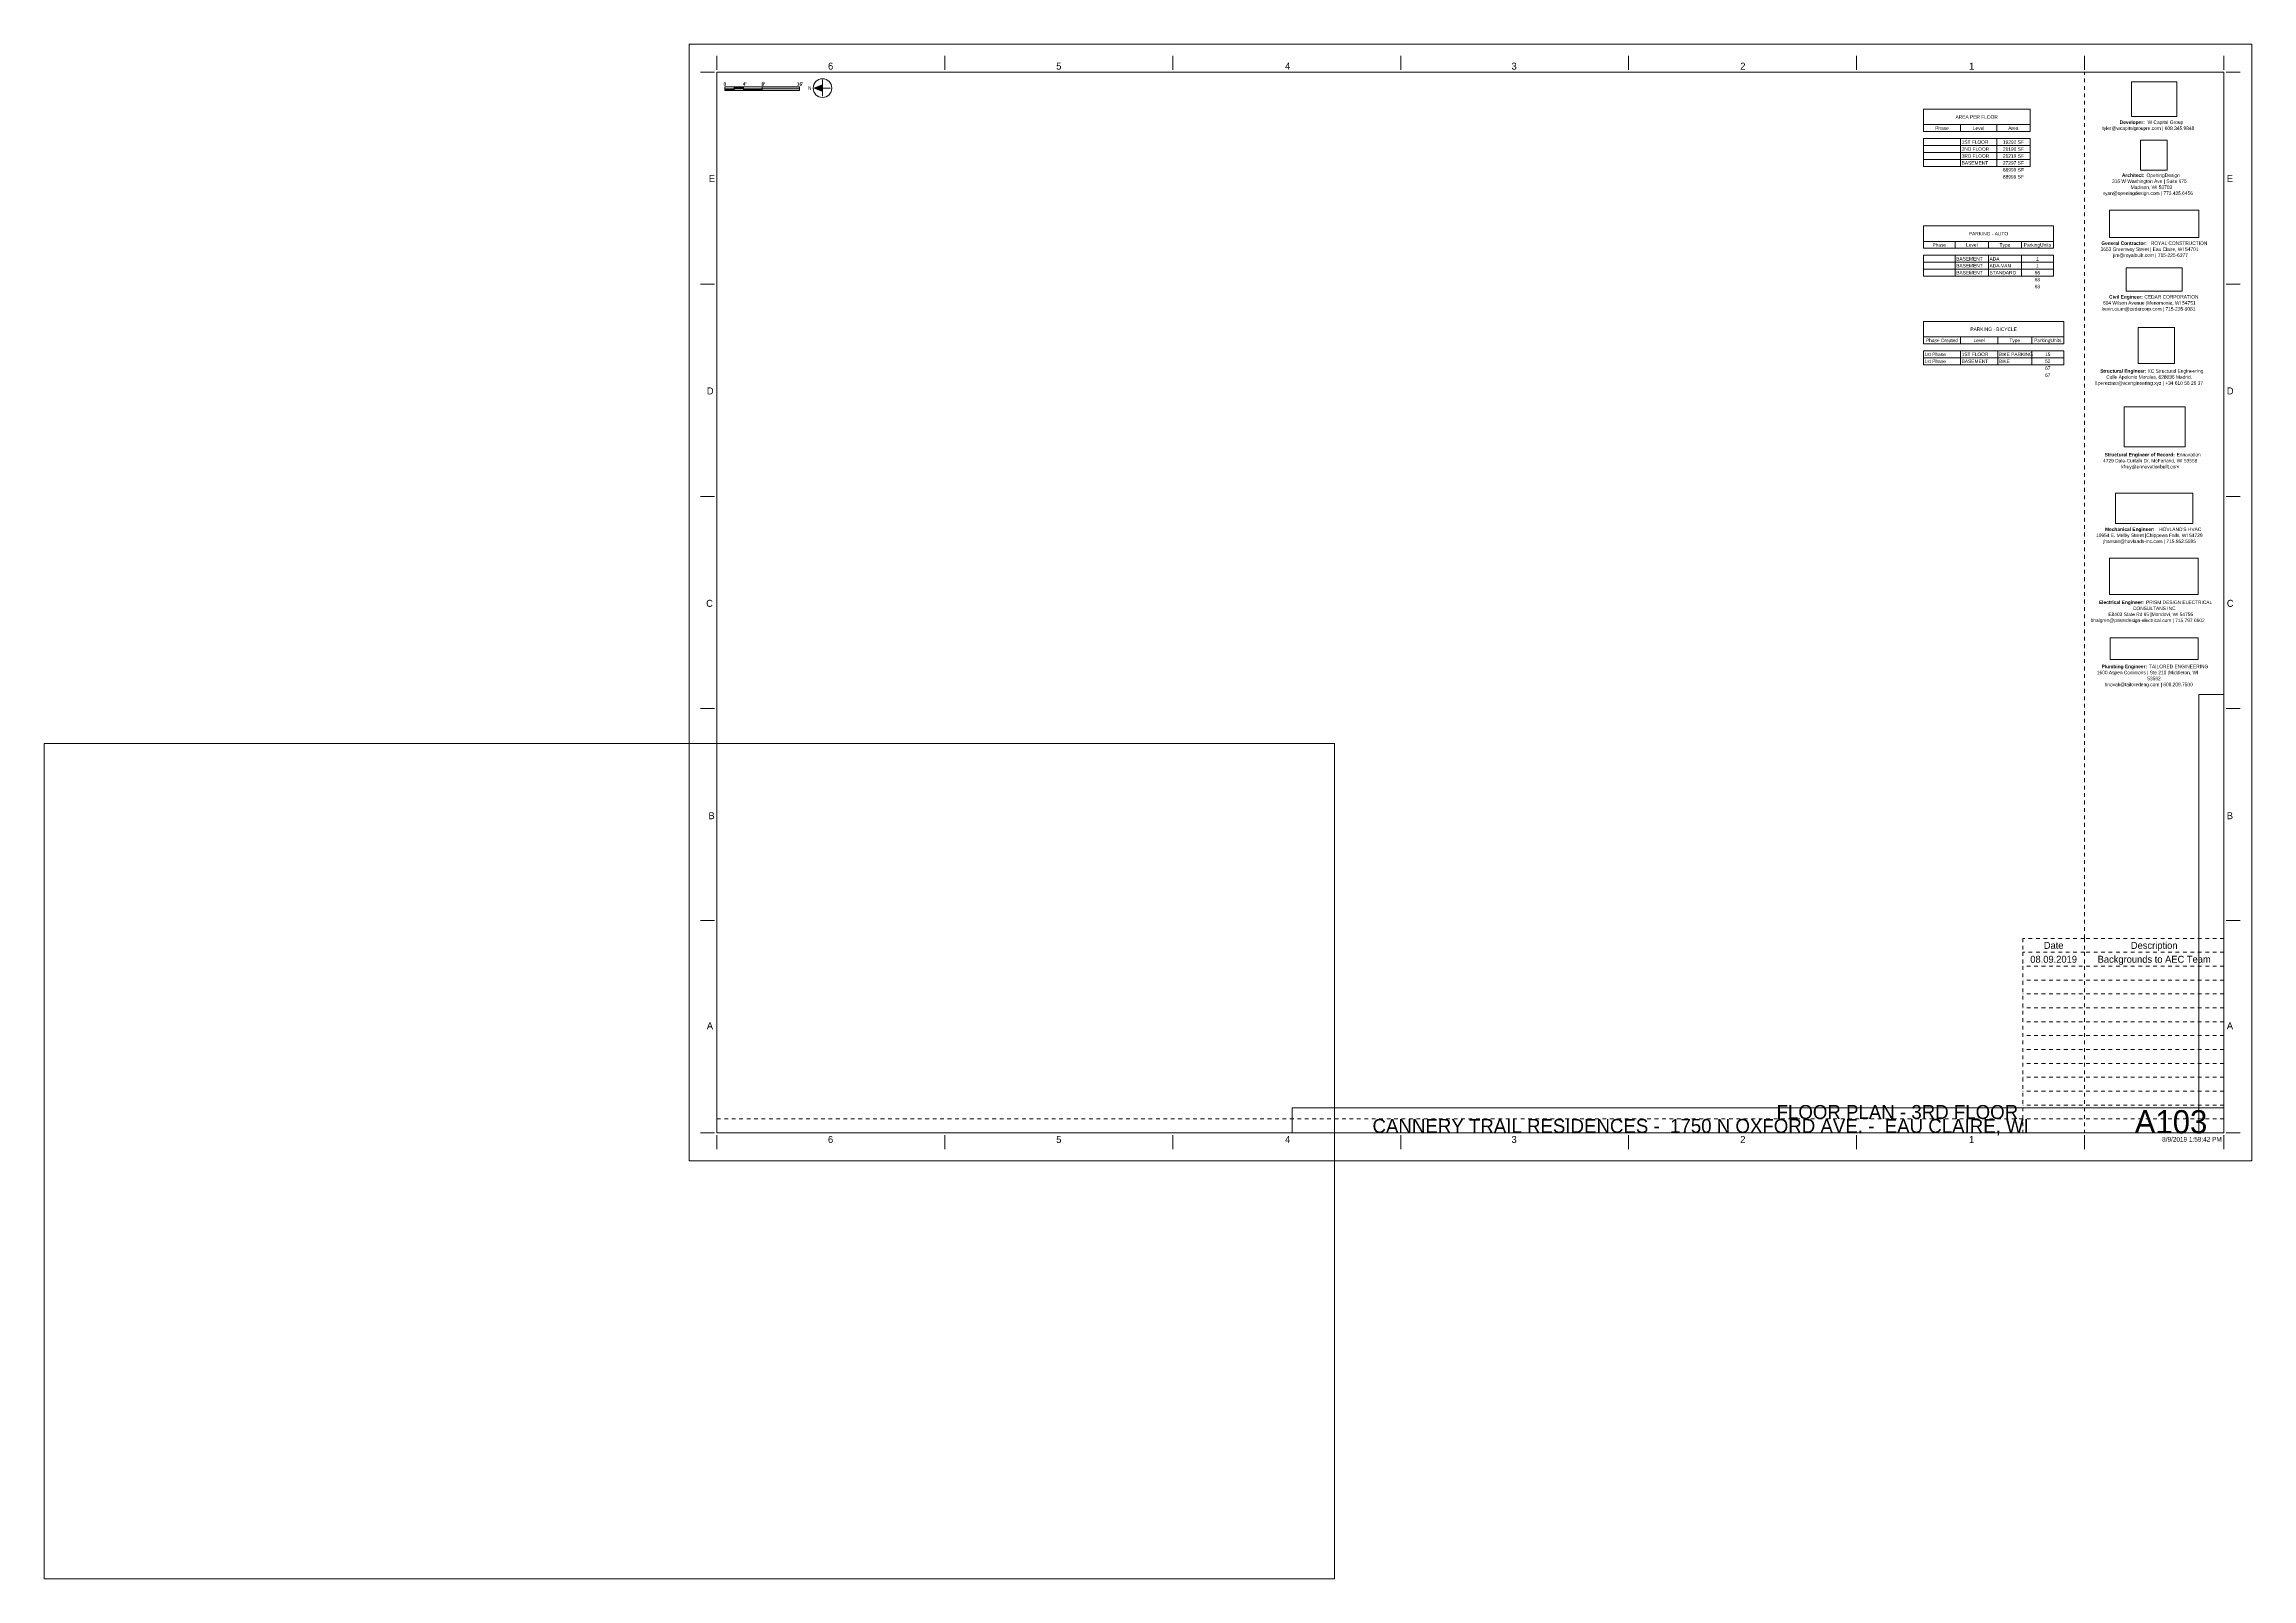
# Paper-space layout 'Layout1' of a CAD drawing. Header units: inches. Extents: x -17.3 to 42, y -11.2 to 30.
import ezdxf

# ---------------------------------------------------------------- set-up
doc = ezdxf.new("R2010")
doc.units = ezdxf.units.IN
doc.header["$MEASUREMENT"] = 0
doc.linetypes.add('Dot 1_32_', pattern=[0.03125, 0, -0.03125])
for name, color, linetype, lineweight in [('A-ANNO-NOTE', 131, 'Continuous', 9), ('A-DETL', 90, 'Continuous', 9), ('G-ANNO-SCHD', 231, 'Continuous', 9), ('G-ANNO-TTLB', 6, 'Continuous', 9), ('G-ANNO-TTLB-MEDM', 33, 'Continuous', 20)]:
    doc.layers.add(name, color=color, linetype=linetype, lineweight=lineweight)
doc.styles.add('Arial_2', font='arial.ttf', dxfattribs={"height": 0.09375})
doc.styles.add('Century Gothic_1', font='ufonts.com_century-gothic.ttf', dxfattribs={"height": 0.1875})
doc.styles.add('Century Gothic_2', font='ufonts.com_century-gothic.ttf', dxfattribs={"height": 0.09375})
doc.styles.add('Century Gothic_3', font='ufonts.com_century-gothic.ttf', dxfattribs={"height": 0.125})
doc.styles.add('Century Gothic_4', font='ufonts.com_century-gothic.ttf', dxfattribs={"height": 0.625})
doc.styles.add('Century Gothic_5', font='ufonts.com_century-gothic.ttf', dxfattribs={"height": 0.375})
doc.styles.add('Century Gothic_B_1', font='GOTHICB.TTF', dxfattribs={"height": 0.09375})
picture_1 = doc.add_image_def('image1.jpg', size_in_pixel=(2440, 1006))
picture_2 = doc.add_image_def('image2.jpg', size_in_pixel=(785, 514))
picture_3 = doc.add_image_def('image3.png', size_in_pixel=(300, 300))
picture_4 = doc.add_image_def('image4.jpg', size_in_pixel=(336, 83))
picture_5 = doc.add_image_def('image5.jpg', size_in_pixel=(278, 110))
picture_6 = doc.add_image_def('image6.jpg', size_in_pixel=(302, 126))
picture_7 = doc.add_image_def('image7.jpg', size_in_pixel=(261, 80))
picture_8 = doc.add_image_def('image8.jpg', size_in_pixel=(344, 261))
picture_9 = doc.add_image_def('image9.jpg', size_in_pixel=(547, 610))
picture_10 = doc.add_image_def('image10.jpg', size_in_pixel=(95, 1663))
picture_11 = doc.add_image_def('image11.jpg', size_in_pixel=(3536, 95))

# ---------------------------------------------------------------- blocks, each defined once
blk = doc.blocks.new('OD Title Block - 30x42 - CDs - one-598439-FLOOR PLAN - 3RD FLOOR')
at = {"layer": 'G-ANNO-TTLB'}
for p, q in [((-0.01, 30.014), (41.99, 30.014)), ((-0.01, 0.014), (-0.01, 30.014)), ((41.99, 0.014), (41.99, 30.014)), ((-0.01, 0.014), (41.99, 0.014))]:
    blk.add_line(p, q, dxfattribs=at)
at = {"layer": 'G-ANNO-TTLB', "linetype": 'Dot 1_32_', "lineweight": 13}
for p, q in [((37.49, 5.989), (37.49, 29.264)), ((0.74, 1.137), (35.905, 1.137))]:
    blk.add_line(p, q, dxfattribs=at)
at = {"layer": 'G-ANNO-TTLB-MEDM'}
for p, q in [((0.74, 29.326), (0.74, 29.701)), ((6.865, 29.326), (6.865, 29.701)), ((12.99, 29.326), (12.99, 29.701)), ((19.115, 29.326), (19.115, 29.701)), ((25.24, 29.326), (25.24, 29.701)), ((31.365, 29.326), (31.365, 29.701)), ((37.49, 29.326), (37.49, 29.701)), ((41.24, 29.326), (41.24, 29.701)), ((0.677, 29.264), (0.302, 29.264)), ((0.74, 29.264), (41.24, 29.264)), ((0.74, 29.264), (0.74, 0.764)), ((41.24, 29.264), (41.24, 0.764)), ((41.302, 29.264), (41.677, 29.264)), ((0.677, 23.564), (0.302, 23.564)), ((41.302, 23.564), (41.677, 23.564)), ((0.677, 17.864), (0.302, 17.864)), ((41.302, 17.864), (41.677, 17.864)), ((0.677, 12.164), (0.302, 12.164)), ((41.302, 12.164), (41.677, 12.164)), ((0.677, 6.464), (0.302, 6.464)), ((41.302, 6.464), (41.677, 6.464)), ((0.677, 0.764), (0.302, 0.764)), ((0.74, 0.764), (41.24, 0.764)), ((0.74, 0.701), (0.74, 0.326)), ((6.865, 0.701), (6.865, 0.326)), ((12.99, 0.701), (12.99, 0.326)), ((19.115, 0.701), (19.115, 0.326)), ((25.24, 0.701), (25.24, 0.326)), ((31.365, 0.701), (31.365, 0.326)), ((37.49, 0.701), (37.49, 0.326)), ((41.24, 0.701), (41.24, 0.326)), ((41.302, 0.764), (41.677, 0.764))]:
    blk.add_line(p, q, dxfattribs=at)
at = {"layer": 'G-ANNO-TTLB', "attachment_point": 1}
for s, insert, char_height, width, style in [('6', (3.725, 29.517), 0.188, 0.17675, 'Century Gothic_1'), ('5', (9.858, 29.517), 0.188, 0.17675, 'Century Gothic_1'), ('4', (16.007, 29.517), 0.188, 0.17675, 'Century Gothic_1'), ('3', (22.094, 29.517), 0.188, 0.17675, 'Century Gothic_1'), ('2', (28.242, 29.517), 0.188, 0.17675, 'Century Gothic_1'), ('1', (34.391, 29.517), 0.188, 0.17675, 'Century Gothic_1'), ('Developer: ', (38.44, 27.964), 0.09375, 0.90584, 'Century Gothic_B_1'), ('W Capital Group', (39.188, 27.964), 0.09375, 1.32878, 'Century Gothic_2'), ('tyler@wcapitalgroupre.com | 608.345.9848', (37.974, 27.802), 0.09375, 3.36141, 'Century Gothic_2'), ('E', (0.523, 26.497), 0.188, 0.17044, 'Century Gothic_1'), ('316 W Washington Ave | Suite 675', (38.233, 26.379), 0.09375, 2.65756, 'Century Gothic_2'), ('Architect: ', (38.499, 26.54), 0.09375, 0.80169, 'Century Gothic_B_1'), ('Madison, WI 53703', (38.733, 26.217), 0.09375, 1.44556, 'Century Gothic_2'), ('OpeningDesign', (39.16, 26.54), 0.09375, 1.212, 'Century Gothic_2'), ('E', (41.317, 26.497), 0.188, 0.17044, 'Century Gothic_1'), ('ryan@openingdesign.com | 773.425.6456', (38.002, 26.056), 0.09375, 3.21937, 'Century Gothic_2'), ('3653 Greenway Street | Eau Claire, WI 54701', (37.925, 24.552), 0.09375, 3.4845, 'Century Gothic_2'), ('General Contractor: ', (37.946, 24.714), 0.09375, 1.60969, 'Century Gothic_B_1'), ('jim@royalbuilt.com | 715-225-6377', (38.263, 24.391), 0.09375, 2.66387, 'Century Gothic_2'), ('ROYAL CONSTRUCTION', (39.274, 24.714), 0.09375, 1.82116, 'Century Gothic_2'), ('Civil Engineer: ', (38.154, 23.271), 0.09375, 1.14888, 'Century Gothic_B_1'), ('CEDAR CORPORATION', (39.102, 23.271), 0.09375, 1.78012, 'Century Gothic_2'), ('kevin.oium@cedarcorp.com | 715-235-9081', (37.956, 22.948), 0.09375, 3.40559, 'Century Gothic_2'), ('604 Wilson Avenue |Menomonie, WI 54751', (37.99, 23.109), 0.09375, 3.32669, 'Century Gothic_2'), ('D', (0.468, 20.791), 0.188, 0.23672, 'Century Gothic_1'), ('l.pereztato@xcengineering.xyz | +34 610 56 26 37', (37.787, 20.954), 0.09375, 3.81591, 'Century Gothic_2'), ('Structural Engineer: ', (37.914, 21.277), 0.09375, 1.54341, 'Century Gothic_B_1'), ('Calle Apolonio Morales, 628036 Madrid, ', (38.078, 21.116), 0.09375, 3.15309, 'Century Gothic_2'), ('XC Structural Engineering', (39.188, 21.277), 0.09375, 1.96319, 'Century Gothic_2'), ('D', (41.317, 20.791), 0.188, 0.23672, 'Century Gothic_1'), ('Structural Engineer of Record: ', (38.034, 19.03), 0.09375, 2.34509, 'Century Gothic_B_1'), ('Ennovation', (39.969, 19.03), 0.0937, 0.87428, 'Century Gothic_2'), ('4729 Dale-Curtain Dr, McFarland, WI 53558', (37.992, 18.869), 0.09375, 3.32037, 'Century Gothic_2'), ('kfrey@ennovationbuilt.com', (38.479, 18.707), 0.09375, 2.13994, 'Century Gothic_2'), ('10954 E. Melby Street |Chippewa Falls, WI 54729', (37.803, 16.865), 0.09375, 3.77487, 'Century Gothic_2'), ('jhansen@hovlands-inc.com | 715.552.5595', (37.996, 16.704), 0.09375, 3.31091, 'Century Gothic_2'), ('Mechanical Engineer: ', (38.045, 17.026), 0.09375, 1.76119, 'Century Gothic_B_1'), ("HOVLAND'S HVAC", (39.498, 17.026), 0.09375, 1.42663, 'Century Gothic_2'), ('C', (0.45, 15.084), 0.188, 0.25881, 'Century Gothic_1'), ('Electrical Engineer: ', (37.88, 15.064), 0.09375, 1.53394, 'Century Gothic_B_1'), ('CONSULTANS INC', (38.794, 14.903), 0.09375, 1.37613, 'Century Gothic_2'), ('PRISM DESIGN ELECTRICAL ', (39.146, 15.064), 0.09375, 2.09891, 'Century Gothic_2'), ('C', (41.317, 15.084), 0.188, 0.25881, 'Century Gothic_1'), ('bhalgren@prismdesign-electrical.com | 715.797.0602', (37.656, 14.58), 0.09375, 4.13469, 'Century Gothic_2'), ('E8403 State Rd 85 |Mondovi, WI 54755', (38.133, 14.741), 0.09375, 2.9795, 'Century Gothic_2'), ('1600 Aspen Commons | Ste 210 |Middleton, WI ', (37.823, 13.178), 0.09375, 3.77172, 'Century Gothic_2'), ('Plumbing Engineer: ', (37.951, 13.34), 0.09375, 1.54656, 'Century Gothic_B_1'), ('TAILORED ENGINEERING', (39.227, 13.34), 0.09375, 1.87166, 'Century Gothic_2'), ('bnovak@tailoredeng.com | 608.209.7500', (38.034, 12.856), 0.09375, 3.21622, 'Century Gothic_2'), ('53562', (39.18, 13.017), 0.0937, 0.44188, 'Century Gothic_2'), ('B', (0.512, 9.378), 0.188, 0.18306, 'Century Gothic_1'), ('B', (41.317, 9.378), 0.188, 0.18306, 'Century Gothic_1'), ('A', (0.468, 3.734), 0.188, 0.23672, 'Century Gothic_1'), ('A', (41.317, 3.734), 0.188, 0.23672, 'Century Gothic_1'), ('6', (3.724, 0.679), 0.188, 0.17675, 'Century Gothic_1'), ('5', (9.858, 0.679), 0.188, 0.17675, 'Century Gothic_1'), ('4', (16.007, 0.679), 0.188, 0.17675, 'Century Gothic_1'), ('3', (22.093, 0.679), 0.188, 0.17675, 'Century Gothic_1'), ('2', (28.242, 0.679), 0.188, 0.17675, 'Century Gothic_1'), ('1', (34.39, 0.679), 0.188, 0.17675, 'Century Gothic_1')]:
    blk.add_mtext(s, dxfattribs=dict(at, insert=insert, char_height=char_height, width=width, style=style))
at = {"layer": 'G-ANNO-TTLB'}
image = blk.add_image(picture_8, insert=(38.752, 28.068), size_in_units=(1.226, 0.93), dxfattribs=at)
image.dxf.flags = 7
image = blk.add_image(picture_9, insert=(38.999, 26.632), size_in_units=(0.719, 0.802), rotation=0, dxfattribs=at)
image.dxf.flags = 7
image = blk.add_image(picture_7, insert=(38.163, 24.818), size_in_units=(2.404, 0.737), dxfattribs=at)
image.dxf.flags = 7
image = blk.add_image(picture_6, insert=(38.612, 23.375), size_in_units=(1.506, 0.628), dxfattribs=at)
image.dxf.flags = 7
image = blk.add_image(picture_3, insert=(38.938, 21.431), size_in_units=(0.97, 0.97), dxfattribs=at)
image.dxf.flags = 7
image = blk.add_image(picture_2, insert=(38.558, 19.194), size_in_units=(1.638, 1.072), dxfattribs=at)
image.dxf.flags = 7
image = blk.add_image(picture_5, insert=(38.326, 17.131), size_in_units=(2.077, 0.822), dxfattribs=at)
image.dxf.flags = 7
image = blk.add_image(picture_1, insert=(38.167, 15.226), size_in_units=(2.376, 0.98), dxfattribs=at)
image.dxf.flags = 7
image = blk.add_image(picture_4, insert=(38.179, 13.479), size_in_units=(2.372, 0.586), dxfattribs=at)
image.dxf.flags = 7
image = blk.add_image(picture_10, insert=(40.567, 0.764), size_in_units=(0.673, 11.775), dxfattribs=at)
image.dxf.flags = 7
image = blk.add_image(picture_11, insert=(16.203, 0.764), size_in_units=(25.037, 0.673), dxfattribs=at)
image.dxf.flags = 7
blk = doc.blocks.new('Graphic Scale - 1-8-605179-FLOOR PLAN - 3RD FLOOR')
at = {"layer": 'A-ANNO-NOTE'}
for points in [[(-1.756, 0), (-1.756, -0.049), (-2.006, -0.049), (-2.006, 0)], [(-1.506, 0.049), (-1.506, 0), (-1.756, 0), (-1.756, 0.049)], [(0, 0.049), (0, 0), (-1.006, 0), (-1.006, 0.049)], [(-1.006, 0), (-1.006, -0.049), (-1.506, -0.049), (-1.506, 0)]]:
    blk.add_hatch(color=256, dxfattribs=at).paths.add_polyline_path(points, flags=0)
for p, q in [((-2.006, 0.049), (0, 0.049)), ((-2.006, -0.049), (-2.006, 0.049)), ((-2.006, 0), (0, 0)), ((-1.756, 0.049), (-1.756, -0.049)), ((-1.506, 0.049), (-1.506, -0.049)), ((-1.006, -0.049), (-1.006, 0.049)), ((0, 0.049), (0, -0.049)), ((-2.006, -0.049), (0, -0.049))]:
    blk.add_line(p, q, dxfattribs=at)
at = {"layer": 'A-ANNO-NOTE', "attachment_point": 1, "style": 'Century Gothic_B_1'}
for s, insert, char_height, width in [('\\fCentury Gothic|b1|i0|c0|p34|;0', (-2.043, 0.173), 0.09375, 0.09153), ("4'", (-1.525, 0.173), 0.0937, 0.12625), ("8'", (-1.025, 0.173), 0.0937, 0.12625), ("16'", (-0.073, 0.173), 0.0937, 0.21778)]:
    blk.add_mtext(s, dxfattribs=dict(at, insert=insert, char_height=char_height, width=width))
blk = doc.blocks.new('North Arrow - Left-530765-FLOOR PLAN - 3RD FLOOR')
at = {"layer": 'A-ANNO-NOTE'}
blk.add_hatch(color=256, dxfattribs=at).paths.add_polyline_path([(-0.25, 0), (0, 0.101), (0, -0.101)], flags=0)
for p, q in [((-0.219, 0), (0.219, 0)), ((0, 0.219), (0, -0.219))]:
    blk.add_line(p, q, dxfattribs=at)
blk.add_circle((0, 0), 0.25, dxfattribs=at)
at = {"layer": 'A-ANNO-NOTE', "insert": (-0.39, 0.047), "char_height": 0.0937, "width": 0.09784, "attachment_point": 1, "style": 'Arial_2'}
blk.add_mtext('N', dxfattribs=at)

psp = doc.layouts.get("Layout1")

# ---------------------------------------------------------------- linework, layer by layer
at = {"layer": 'A-DETL'}
for p, q in [((33.163, 28.268), (33.163, 27.851)), ((36.028, 28.268), (33.163, 28.268)), ((36.028, 27.851), (36.028, 28.268)), ((33.163, 27.851), (33.163, 27.664)), ((33.163, 27.851), (36.028, 27.851)), ((34.163, 27.664), (33.163, 27.664)), ((34.163, 27.478), (33.163, 27.478)), ((33.163, 27.478), (33.163, 27.291)), ((34.163, 27.851), (34.163, 27.664)), ((35.132, 27.664), (34.163, 27.664)), ((35.132, 27.478), (34.163, 27.478)), ((34.163, 27.478), (34.163, 27.291)), ((35.132, 27.851), (35.132, 27.664)), ((36.028, 27.664), (35.132, 27.664)), ((36.028, 27.478), (35.132, 27.478)), ((35.132, 27.478), (35.132, 27.291)), ((36.028, 27.851), (36.028, 27.664)), ((36.028, 27.478), (36.028, 27.291)), ((34.163, 27.291), (33.163, 27.291)), ((33.163, 27.291), (33.163, 27.104)), ((34.163, 27.104), (33.163, 27.104)), ((33.163, 27.104), (33.163, 26.918)), ((34.163, 26.918), (33.163, 26.918)), ((33.163, 26.918), (33.163, 26.731)), ((34.163, 26.731), (33.163, 26.731)), ((35.132, 27.291), (34.163, 27.291)), ((34.163, 27.291), (34.163, 27.104)), ((35.132, 27.104), (34.163, 27.104)), ((34.163, 27.104), (34.163, 26.918)), ((35.132, 26.918), (34.163, 26.918)), ((34.163, 26.918), (34.163, 26.731)), ((35.132, 26.731), (34.163, 26.731)), ((36.028, 27.291), (35.132, 27.291)), ((35.132, 27.291), (35.132, 27.104)), ((36.028, 27.104), (35.132, 27.104)), ((35.132, 27.104), (35.132, 26.918)), ((36.028, 26.918), (35.132, 26.918)), ((35.132, 26.918), (35.132, 26.731)), ((36.028, 26.731), (35.132, 26.731)), ((36.028, 27.291), (36.028, 27.104)), ((36.028, 27.104), (36.028, 26.918)), ((36.028, 26.918), (36.028, 26.731)), ((33.163, 25.132), (33.163, 24.715)), ((36.658, 25.132), (33.163, 25.132)), ((36.658, 24.715), (36.658, 25.132)), ((33.163, 24.715), (33.163, 24.529)), ((33.163, 24.715), (36.658, 24.715)), ((34.017, 24.529), (33.163, 24.529)), ((34.017, 24.342), (33.163, 24.342)), ((33.163, 24.342), (33.163, 24.156)), ((34.017, 24.715), (34.017, 24.529)), ((34.912, 24.529), (34.017, 24.529)), ((34.912, 24.342), (34.017, 24.342)), ((34.017, 24.342), (34.017, 24.156)), ((34.912, 24.715), (34.912, 24.529)), ((35.796, 24.529), (34.912, 24.529)), ((35.796, 24.342), (34.912, 24.342)), ((34.912, 24.342), (34.912, 24.156)), ((35.796, 24.715), (35.796, 24.529)), ((36.658, 24.529), (35.796, 24.529)), ((36.658, 24.342), (35.796, 24.342)), ((35.796, 24.342), (35.796, 24.156)), ((36.658, 24.715), (36.658, 24.529)), ((36.658, 24.342), (36.658, 24.156)), ((34.017, 24.156), (33.163, 24.156)), ((33.163, 24.156), (33.163, 23.969)), ((34.017, 23.969), (33.163, 23.969)), ((33.163, 23.969), (33.163, 23.782)), ((34.017, 23.782), (33.163, 23.782)), ((34.912, 24.156), (34.017, 24.156)), ((34.017, 24.156), (34.017, 23.969)), ((34.912, 23.969), (34.017, 23.969)), ((34.017, 23.969), (34.017, 23.782)), ((34.912, 23.782), (34.017, 23.782)), ((35.796, 24.156), (34.912, 24.156)), ((34.912, 24.156), (34.912, 23.969)), ((35.796, 23.969), (34.912, 23.969)), ((34.912, 23.969), (34.912, 23.782)), ((35.796, 23.782), (34.912, 23.782)), ((36.658, 24.156), (35.796, 24.156)), ((35.796, 24.156), (35.796, 23.969)), ((36.658, 23.969), (35.796, 23.969)), ((35.796, 23.969), (35.796, 23.782)), ((36.658, 23.782), (35.796, 23.782)), ((36.658, 24.156), (36.658, 23.969)), ((36.658, 23.969), (36.658, 23.782)), ((33.163, 22.565), (33.163, 22.148)), ((36.936, 22.565), (33.163, 22.565)), ((36.936, 22.148), (36.936, 22.565)), ((33.163, 22.148), (33.163, 21.962)), ((33.163, 22.148), (36.936, 22.148)), ((34.163, 21.962), (33.163, 21.962)), ((34.163, 22.148), (34.163, 21.962)), ((35.163, 21.962), (34.163, 21.962)), ((35.163, 22.148), (35.163, 21.962)), ((36.074, 21.962), (35.163, 21.962)), ((36.074, 22.148), (36.074, 21.962)), ((36.936, 21.962), (36.074, 21.962)), ((36.936, 22.148), (36.936, 21.962)), ((34.163, 21.775), (33.163, 21.775)), ((33.163, 21.775), (33.163, 21.589)), ((34.163, 21.589), (33.163, 21.589)), ((33.163, 21.589), (33.163, 21.402)), ((34.163, 21.402), (33.163, 21.402)), ((35.163, 21.775), (34.163, 21.775)), ((34.163, 21.775), (34.163, 21.589)), ((35.163, 21.589), (34.163, 21.589)), ((34.163, 21.589), (34.163, 21.402)), ((35.163, 21.402), (34.163, 21.402)), ((36.074, 21.775), (35.163, 21.775)), ((35.163, 21.775), (35.163, 21.589)), ((36.074, 21.589), (35.163, 21.589)), ((35.163, 21.589), (35.163, 21.402)), ((36.074, 21.402), (35.163, 21.402)), ((36.936, 21.775), (36.074, 21.775)), ((36.074, 21.775), (36.074, 21.589)), ((36.936, 21.589), (36.074, 21.589)), ((36.074, 21.589), (36.074, 21.402)), ((36.936, 21.402), (36.074, 21.402)), ((36.936, 21.775), (36.936, 21.589)), ((36.936, 21.589), (36.936, 21.402))]:
    psp.add_line(p, q, dxfattribs=at)
at = {"layer": 'A-DETL', "linetype": 'Dot 1_32_', "lineweight": 13}
for p, q in [((37.49, 5.989), (35.837, 5.989)), ((35.837, 5.989), (35.837, 5.616)), ((41.24, 5.989), (37.49, 5.989)), ((37.49, 5.989), (37.49, 5.616)), ((41.24, 5.989), (41.24, 5.616)), ((37.49, 5.616), (35.837, 5.616)), ((35.837, 5.616), (35.837, 5.242)), ((41.24, 5.616), (37.49, 5.616)), ((37.49, 5.616), (37.49, 5.242)), ((41.24, 5.616), (41.24, 5.242)), ((41.24, 5.242), (35.837, 5.242)), ((35.837, 5.242), (35.837, 0.764)), ((41.24, 4.869), (35.837, 4.869)), ((37.49, 5.242), (37.49, 0.764)), ((41.24, 4.496), (35.837, 4.496)), ((41.24, 4.123), (35.837, 4.123)), ((41.24, 3.749), (35.837, 3.749)), ((41.24, 3.376), (35.837, 3.376)), ((41.24, 3.003), (35.837, 3.003)), ((41.24, 2.63), (35.837, 2.63)), ((41.24, 2.256), (35.837, 2.256)), ((41.24, 1.883), (35.837, 1.883)), ((41.24, 1.51), (35.837, 1.51)), ((41.24, 1.137), (35.837, 1.137))]:
    psp.add_line(p, q, dxfattribs=at)

# ---------------------------------------------------------------- block references
at = {"layer": 'A-ANNO-NOTE'}
for name, p in [('North Arrow - Left-530765-FLOOR PLAN - 3RD FLOOR', (3.577, 28.833)), ('Graphic Scale - 1-8-605179-FLOOR PLAN - 3RD FLOOR', (2.961, 28.815))]:
    psp.add_blockref(name, p, dxfattribs=at)
at = {"layer": 'G-ANNO-TTLB'}
psp.add_blockref('OD Title Block - 30x42 - CDs - one-598439-FLOOR PLAN - 3RD FLOOR', (0, 0), dxfattribs=at)

# ---------------------------------------------------------------- texts
at = {"layer": 'G-ANNO-SCHD', "color": 147, "line_spacing_factor": 0.984502}
for s, insert, char_height, width, attachment_point, style in [('AREA PER FLOOR', (34.595, 28.105), 0.09375, 1.26744, 2, 'Century Gothic_2'), ('Phase', (33.663, 27.803), 0.0937, 0.44989, 2, 'Century Gothic_2'), ('1ST FLOOR', (34.191, 27.43), 0.0937, 0.77762, 1, 'Century Gothic_2'), ('Level', (34.647, 27.803), 0.0937, 0.38998, 2, 'Century Gothic_2'), ('19292 SF', (35.58, 27.43), 0.0937, 0.62256, 2, 'Century Gothic_2'), ('Area', (35.58, 27.803), 0.0937, 0.36532, 2, 'Century Gothic_2'), ('3RD FLOOR', (34.191, 27.057), 0.0937, 0.84457, 1, 'Century Gothic_2'), ('2ND FLOOR', (34.191, 27.243), 0.0937, 0.86454, 1, 'Century Gothic_2'), ('BASEMENT', (34.191, 26.87), 0.0937, 0.76587, 1, 'Century Gothic_2'), ('21190 SF', (35.58, 27.243), 0.0937, 0.62256, 2, 'Century Gothic_2'), ('21219 SF', (35.58, 27.057), 0.0937, 0.62256, 2, 'Century Gothic_2'), ('27297 SF', (35.58, 26.87), 0.0937, 0.62256, 2, 'Century Gothic_2'), ('88999 SF', (35.58, 26.683), 0.0937, 0.62256, 2, 'Century Gothic_2'), ('88999 SF', (35.58, 26.497), 0.0937, 0.62256, 2, 'Century Gothic_2'), ('PARKING - AUTO', (34.911, 24.969), 0.09375, 1.22516, 2, 'Century Gothic_2'), ('Phase', (33.59, 24.668), 0.0937, 0.44989, 2, 'Century Gothic_2'), ('Level', (34.465, 24.668), 0.0937, 0.38998, 2, 'Century Gothic_2'), ('Type', (35.354, 24.668), 0.0937, 0.35122, 2, 'Century Gothic_2'), ('ParkingUnits', (36.227, 24.668), 0.09375, 0.88333, 2, 'Century Gothic_2'), ('BASEMENT', (34.045, 24.294), 0.0937, 0.76587, 1, 'Century Gothic_2'), ('BASEMENT', (34.045, 24.108), 0.0937, 0.76587, 1, 'Century Gothic_2'), ('BASEMENT', (34.045, 23.921), 0.0937, 0.76587, 1, 'Century Gothic_2'), ('ADA', (34.94, 24.294), 0.0937, 0.34417, 1, 'Century Gothic_2'), ('ADA-VAN', (34.94, 24.108), 0.0937, 0.72946, 1, 'Century Gothic_2'), ('STANDARD', (34.94, 23.921), 0.0937, 0.80698, 1, 'Century Gothic_2'), ('66', (36.227, 23.921), 0.0937, 0.1715, 2, 'Century Gothic_2'), ('68', (36.227, 23.735), 0.0937, 0.1715, 2, 'Century Gothic_2'), ('1', (36.227, 24.294), 0.0937, 0.08575, 2, 'Century Gothic_2'), ('1', (36.227, 24.108), 0.0937, 0.08575, 2, 'Century Gothic_2'), ('68', (36.227, 23.548), 0.0937, 0.1715, 2, 'Century Gothic_2'), ('Phase Created', (33.663, 22.101), 0.09375, 1.12531, 2, 'Century Gothic_2'), ('PARKING - BICYCLE', (35.05, 22.402), 0.09375, 1.43307, 2, 'Century Gothic_2'), ('Level', (34.663, 22.101), 0.0937, 0.38998, 2, 'Century Gothic_2'), ('Type', (35.618, 22.101), 0.0937, 0.35122, 2, 'Century Gothic_2'), ('ParkingUnits', (36.505, 22.101), 0.09375, 0.88333, 2, 'Century Gothic_2'), ('1st Phase', (33.191, 21.727), 0.0937, 0.68952, 1, 'Century Gothic_2'), ('1st Phase', (33.191, 21.541), 0.0937, 0.68952, 1, 'Century Gothic_2'), ('1ST FLOOR', (34.191, 21.727), 0.0937, 0.77762, 1, 'Century Gothic_2'), ('BASEMENT', (34.191, 21.541), 0.0937, 0.76587, 1, 'Century Gothic_2'), ('BIKE PARKING', (35.191, 21.727), 0.09375, 1.01724, 1, 'Century Gothic_2'), ('BIKE', (35.191, 21.541), 0.0937, 0.29836, 1, 'Century Gothic_2'), ('52', (36.505, 21.541), 0.0937, 0.1715, 2, 'Century Gothic_2'), ('15', (36.505, 21.727), 0.0937, 0.1715, 2, 'Century Gothic_2'), ('67', (36.505, 21.354), 0.0937, 0.1715, 2, 'Century Gothic_2'), ('67', (36.505, 21.168), 0.0937, 0.1715, 2, 'Century Gothic_2'), ('08.09.2019', (36.663, 5.52), 0.1875, 1.54101, 2, 'Century Gothic_1'), ('Date', (36.663, 5.893), 0.1875, 0.73997, 2, 'Century Gothic_1'), ('Backgrounds to AEC Team', (39.365, 5.52), 0.1875, 3.97938, 2, 'Century Gothic_1'), ('Description', (39.365, 5.893), 0.1875, 1.66316, 2, 'Century Gothic_1')]:
    psp.add_mtext(s, dxfattribs=dict(at, insert=insert, char_height=char_height, width=width, attachment_point=attachment_point, style=style))
at = {"layer": 'G-ANNO-TTLB', "char_height": 0.375, "attachment_point": 1, "style": 'Century Gothic_5'}
for s, insert, width in [('FLOOR PLAN - 3RD FLOOR', (29.217, 1.51), 7.85591), ('CANNERY TRAIL RESIDENCES -  1750 N OXFORD AVE. -  EAU CLAIRE, WI', (18.358, 1.136), 21.01747)]:
    psp.add_mtext(s, dxfattribs=dict(at, insert=insert, width=width))

# ---------------------------------------------------------------- viewports
at = {"layer": '0'}
psp.add_viewport(center=(0, 0), size=(34.68, 22.44), view_center_point=(17, 11), view_height=22.44, dxfattribs=at)

# ---------------------------------------------------------------- next in the draw order: texts
at = {"layer": 'G-ANNO-TTLB', "insert": (41.181, 0.652), "char_height": 0.125, "width": 1.97503, "attachment_point": 3, "line_spacing_factor": 0.984502, "style": 'Century Gothic_3', "bg_fill": 3, "box_fill_scale": 1.25, "bg_fill_color": 256, "bg_fill_true_color": 13158600, "bg_fill_transparency": 0}
psp.add_mtext('8/9/2019 1:59:42 PM', dxfattribs=at)

# ---------------------------------------------------------------- next in the draw order: linework, layer by layer
at = {"layer": 'A-DETL', "linetype": 'Dot 1_32_', "lineweight": 13}
for p, q in [((41.24, 5.242), (41.24, 0.764)), ((41.24, 0.764), (35.837, 0.764))]:
    psp.add_line(p, q, dxfattribs=at)

# ---------------------------------------------------------------- next in the draw order: texts
at = {"layer": 'G-ANNO-TTLB', "insert": (38.841, 1.373), "char_height": 0.625, "width": 2.52816, "attachment_point": 1, "style": 'Century Gothic_4'}
psp.add_mtext('A103', dxfattribs=at)

doc.saveas('drawing.dxf')
